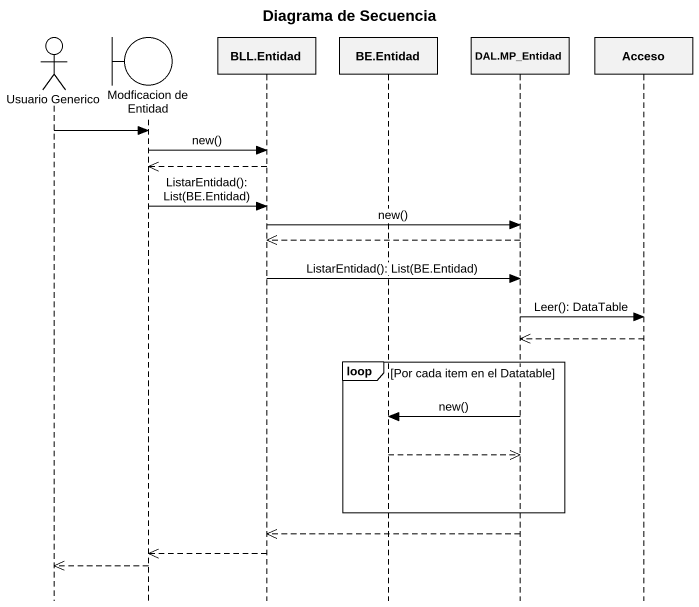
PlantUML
@startuml
title Diagrama de Secuencia
hide footbox
actor "Usuario Generico" as Usuario_Generico
boundary "Modficacion de Entidad" as Modficacion_de_Entidad
participant "BLL.Entidad" as BLL_Entidad
participant "BE.Entidad" as BE_Entidad
participant "DAL.MP_Entidad" as DAL_MP_Entidad
participant Acceso

Usuario_Generico -> Modficacion_de_Entidad
Modficacion_de_Entidad -> BLL_Entidad : new()
BLL_Entidad -->> Modficacion_de_Entidad
Modficacion_de_Entidad -> BLL_Entidad : ListarEntidad(): List(BE.Entidad)
BLL_Entidad -> DAL_MP_Entidad : new()
DAL_MP_Entidad -->> BLL_Entidad
BLL_Entidad -> DAL_MP_Entidad : ListarEntidad(): List(BE.Entidad)
DAL_MP_Entidad -> Acceso : Leer(): DataTable
Acceso -->> DAL_MP_Entidad
loop Por cada item en el Datatable
  DAL_MP_Entidad -> BE_Entidad : new()
  BE_Entidad -->> DAL_MP_Entidad
end
DAL_MP_Entidad -->> BLL_Entidad
BLL_Entidad -->> Modficacion_de_Entidad
Modficacion_de_Entidad -->> Usuario_Generico
@enduml
